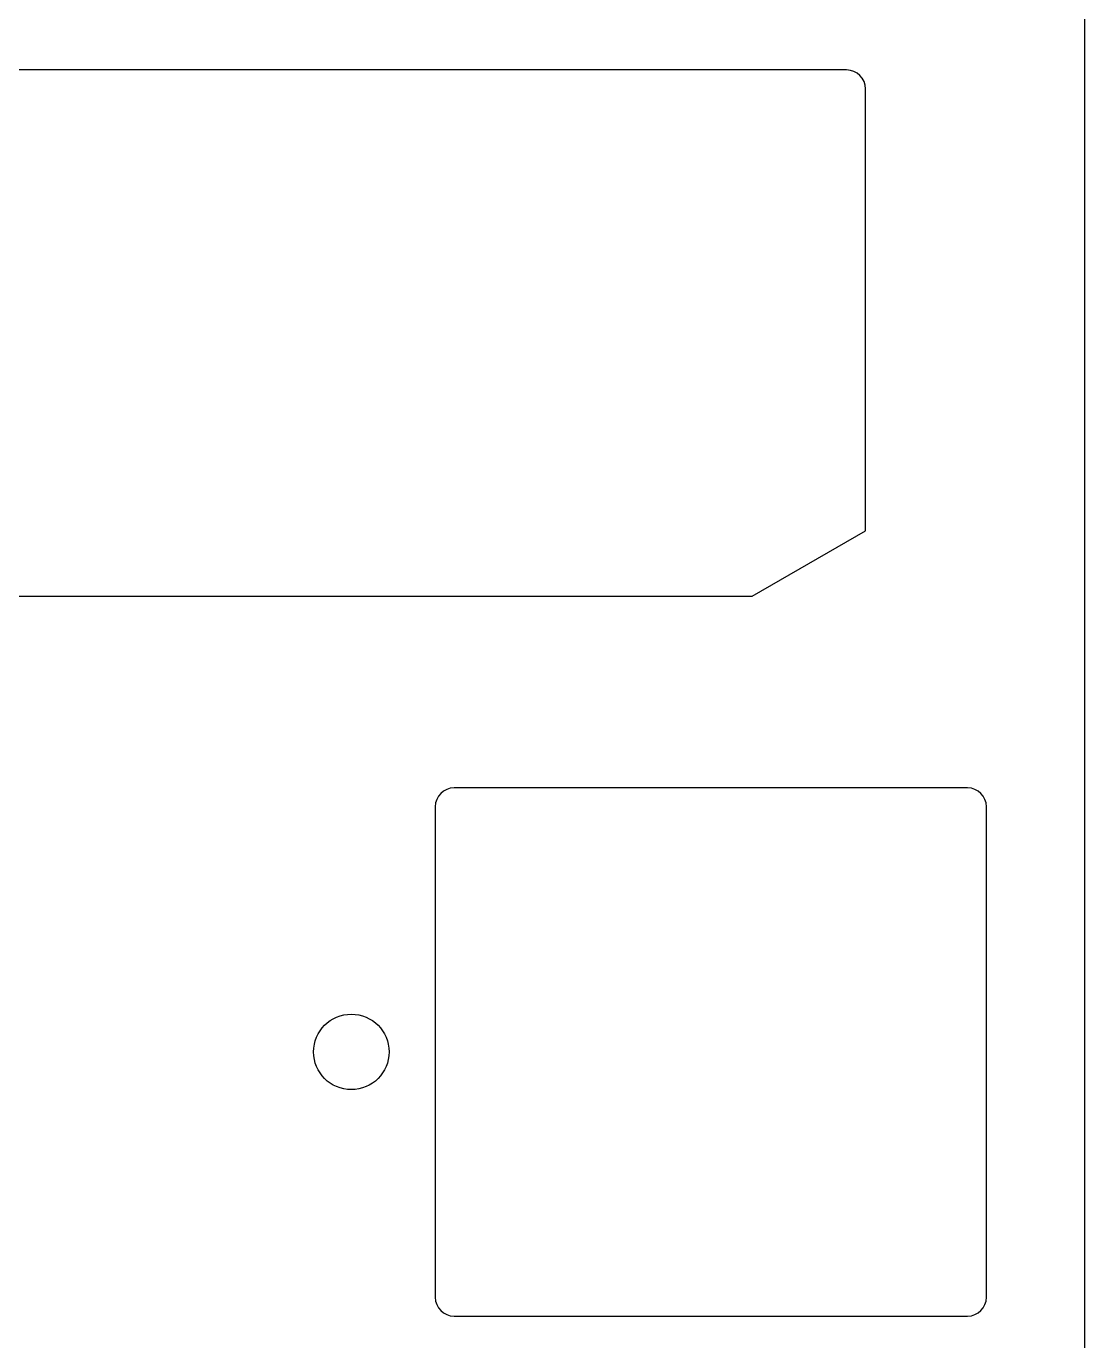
# Model space of a CAD drawing. Header units: millimetres. Extents: x -10 to 277, y -95 to 18.
# Drawn here: x 248.57 to 276.6, y -64.8 to -29.97 of the extents above; entities that cross this region are included whole.
import ezdxf

# ---------------------------------------------------------------- set-up
doc = ezdxf.new("R2010")
doc.units = ezdxf.units.MM
doc.header["$MEASUREMENT"] = 0
doc.layers.get('0').update_dxf_attribs({"linetype": 'CONTINUOUS'})
doc.layers.add('BLACK', color=7, linetype='CONTINUOUS')
doc.layers.add('Edge.Cuts', color=53, linetype='CONTINUOUS')

msp = doc.modelspace()

# ---------------------------------------------------------------- linework, layer by layer
msp.add_lwpolyline([(238.79375, -31.625), (238.79375, -43.343), (241.79375, -45.075), (267.79375, -45.075), (270.79375, -43.343), (270.79375, -31.625, 0.414213562), (270.29375, -31.125), (239.29375, -31.125, 0.414212391)], format="xyb", close=True)
at = {"layer": 'BLACK', "linetype": 'Continuous'}
for p, q in [((273.497462, -50.152003), (259.897462, -50.152003)), ((259.397462, -50.652003), (259.397462, -63.652003)), ((273.997462, -63.652003), (273.997462, -50.652003)), ((259.897462, -64.152003), (273.497462, -64.152003))]:
    msp.add_line(p, q, dxfattribs=at)
at = {"layer": 'BLACK'}
msp.add_circle((257.175, -57.15), 1, dxfattribs=at)
for centre, start, end in [((259.897462, -50.652003), 90, 180), ((273.497462, -50.652003), 0, 90), ((259.897462, -63.652003), 180, 270), ((273.497462, -63.652003), 270, 0)]:
    msp.add_arc(centre, 0.5, start, end, dxfattribs=at)
at = {"layer": 'Edge.Cuts', "linetype": 'Continuous'}
msp.add_line((276.6, -93.226), (276.6, 16.026), dxfattribs=at)

doc.saveas('drawing.dxf')
